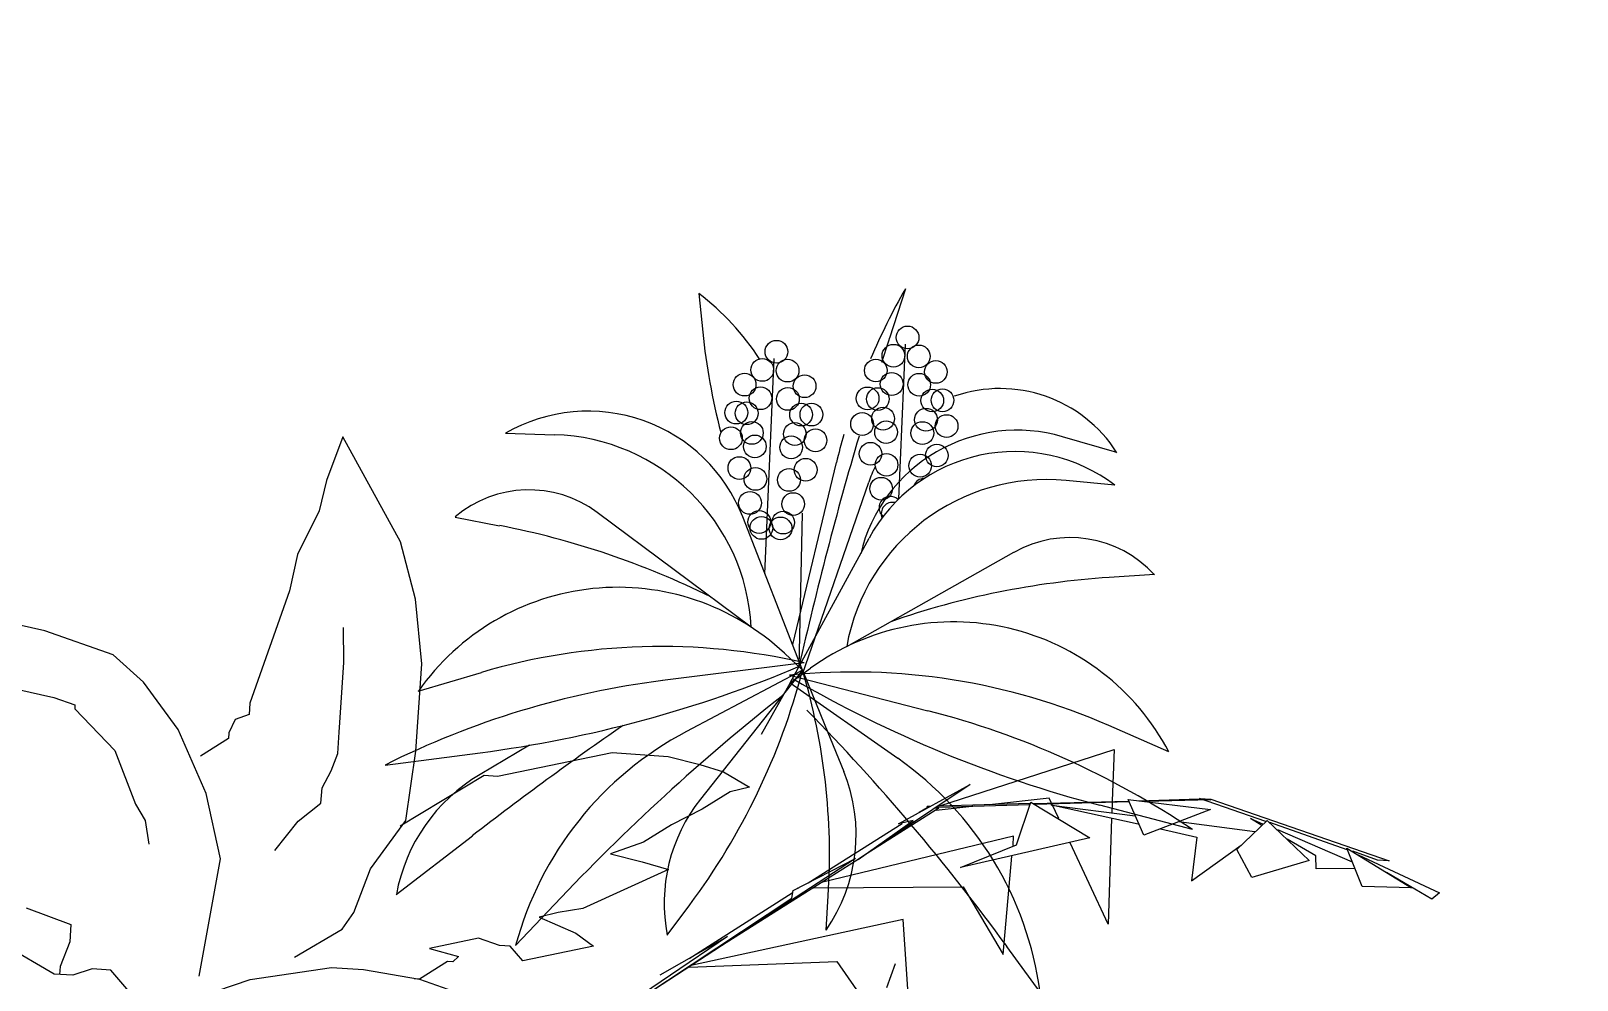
# Model space of a CAD drawing. Header units: millimetres. Extents: x 118878 to 201916, y 10986 to 20993.
# Drawn here: x 184452 to 184565.4, y 13914.4 to 13984.1 of the extents above; entities that cross this region are included whole.
import ezdxf

# ---------------------------------------------------------------- set-up
doc = ezdxf.new("R2010")
doc.units = ezdxf.units.MM
doc.header["$LTSCALE"] = 100
for name, color, linetype in [('3', 3, 'Continuous'), ('HA', 1, 'Continuous'), ('TREE', 83, 'Continuous')]:
    doc.layers.add(name, color=color, linetype=linetype)
doc.styles.add('1', font='romans.shx')
doc.dimstyles.new('100', dxfattribs={"dimtxt": 20, "dimasz": 10, "dimexe": 0, "dimexo": 0, "dimgap": 5, "dimtad": 0, "dimdec": 0, "dimzin": 0, "dimdsep": 46, "dimtxsty": '1', "dimblk": 'ARCHTICK', "dimcen": 0, "dimclrd": 8, "dimclre": 8, "dimclrt": 2, "dimadec": 0, "dimazin": 0, "dimtfac": 1, "dimtdec": 0, "dimtofl": 0, "dimtmove": 2, "dimatfit": 3, "dimldrblk": 'ARCHTICK', "dimfxl": 1, "dimtolj": 1, "dimtzin": 0, "dimarcsym": 0})

# ---------------------------------------------------------------- blocks, each defined once
blk = doc.blocks.new('A$C500044CD')
at = {"layer": 'TREE'}
for p, q in [((2.9438, 1.6139), (2.9328, 1.571)), ((2.7674, 1.5989), (2.7729, 1.566)), ((2.9495, 1.4339), (2.9468, 1.5667)), ((2.8391, 1.3627), (2.8354, 1.5474)), ((3.1336, 1.4853), (3.0861, 1.496)), ((2.6096, 1.4688), (2.6516, 1.4702)), ((2.8667, 1.3036), (2.8942, 1.4617)), ((3.1336, 1.4574), (3.0917, 1.4588)), ((2.4708, 1.457), (2.4591, 1.4188)), ((2.5256, 1.3702), (2.4708, 1.457)), ((2.8766, 1.2789), (2.9229, 1.4467)), ((2.4591, 1.4188), (2.4544, 1.3922)), ((2.8303, 1.3163), (2.6924, 1.4059)), ((2.8765, 1.2821), (2.817, 1.4102)), ((2.8733, 1.2848), (2.8679, 1.4166)), ((2.4544, 1.3922), (2.4382, 1.3539)), ((2.571, 1.3944), (2.6096, 1.3894)), ((2.8667, 1.2707), (2.9263, 1.3988)), ((2.913, 1.3048), (3.0509, 1.3945)), ((3.1722, 1.383), (3.1336, 1.378)), ((2.5415, 1.3219), (2.5256, 1.3702)), ((2.4382, 1.3539), (2.4335, 1.3223)), ((2.4335, 1.3223), (2.4055, 1.2242)), ((2.5505, 1.267), (2.5415, 1.3219)), ((2.4838, 1.2639), (2.4816, 1.2939)), ((2.8776, 1.2886), (2.7574, 1.2657)), ((2.8765, 1.2821), (2.86, 1.2958)), ((2.8765, 1.2821), (2.7806, 1.2235)), ((2.8765, 1.2821), (2.7961, 1.1663)), ((2.8656, 1.2772), (2.9858, 1.2543)), ((2.8667, 1.2707), (2.8832, 1.2843)), ((2.8765, 1.2821), (2.8986, 1.2364)), ((2.4836, 1.2123), (2.4838, 1.2639)), ((2.549, 1.2435), (2.602, 1.2629)), ((2.5502, 1.1921), (2.5505, 1.267)), ((2.8667, 1.2707), (2.8446, 1.225)), ((2.8667, 1.2707), (2.9627, 1.2121)), ((3.1943, 1.2321), (3.1413, 1.2514)), ((2.8986, 1.2364), (2.9173, 1.1977)), ((2.4055, 1.2242), (2.4055, 1.2143)), ((3.0012, 1.1736), (3.1472, 1.2312)), ((3.1472, 1.2312), (3.1484, 1.1872)), ((2.394, 1.2093), (2.3893, 1.1977)), ((2.4055, 1.2143), (2.394, 1.2093)), ((2.4836, 1.204), (2.4836, 1.2123)), ((2.3893, 1.1927), (2.3662, 1.1761)), ((2.3893, 1.1977), (2.3893, 1.1927)), ((2.3893, 1.1927), (2.3893, 1.1927)), ((2.4835, 1.1857), (2.4836, 1.204)), ((2.5247, 1.1785), (2.6052, 1.1942)), ((2.6469, 1.2032), (2.6063, 1.1756)), ((2.6213, 1.1751), (2.718, 1.2014)), ((2.718, 1.2014), (2.7662, 1.2012)), ((2.7662, 1.2012), (2.7938, 1.1961)), ((2.7938, 1.1961), (2.8144, 1.191)), ((3.026, 1.1936), (2.9344, 1.1232)), ((2.9668, 1.156), (3.026, 1.1936)), ((3.1712, 1.1888), (3.2228, 1.1936)), ((3.2328, 1.1936), (3.1772, 1.1884)), ((3.2228, 1.194), (3.2328, 1.194)), ((3.2808, 1.178), (3.2228, 1.194)), ((3.2228, 1.1936), (3.2328, 1.1936)), ((3.2328, 1.194), (3.3884, 1.1508)), ((2.4788, 1.1707), (2.4835, 1.1857)), ((2.5453, 1.1322), (2.5502, 1.1921)), ((2.8144, 1.191), (2.8374, 1.1793)), ((2.8374, 1.1793), (2.8213, 1.1744)), ((3.078, 1.1804), (3, 1.1732)), ((3.0004, 1.1724), (3.078, 1.1796)), ((3.0944, 1.186), (3.0436, 1.1772)), ((3.0688, 1.1444), (3.0788, 1.1816)), ((3.078, 1.1796), (3.078, 1.1804)), ((3.0788, 1.1816), (3.1312, 1.1544)), ((3.0812, 1.1808), (3.1624, 1.188)), ((3.1628, 1.1872), (3.0828, 1.18)), ((3.0964, 1.1824), (3.0944, 1.186)), ((3.0968, 1.1804), (3.0964, 1.1824)), ((3.0972, 1.1808), (3.0968, 1.1804)), ((3.0968, 1.1804), (3.1688, 1.1756)), ((3.172, 1.1688), (3.0968, 1.1804)), ((3.1036, 1.1692), (3.0972, 1.1808)), ((3.2185, 1.167), (3.138, 1.1828)), ((3.1484, 1.1872), (3.1484, 1.1856)), ((3.1484, 1.1856), (3.1488, 1.1772)), ((3.162, 1.1892), (3.2328, 1.1852)), ((3.1772, 1.1596), (3.162, 1.1892)), ((3.1624, 1.188), (3.1628, 1.1872)), ((3.2328, 1.1852), (3.1772, 1.1596)), ((3.2676, 1.1796), (3.2788, 1.1756)), ((3.2776, 1.1744), (3.2676, 1.1796)), ((2.3662, 1.1761), (2.3662, 1.1761)), ((2.4719, 1.1557), (2.4788, 1.1707)), ((2.5407, 1.1272), (2.6098, 1.1752)), ((2.6098, 1.1752), (2.6213, 1.1751)), ((2.6098, 1.1752), (2.6098, 1.1752)), ((2.8213, 1.1744), (2.7982, 1.1578)), ((3.0004, 1.1716), (2.9416, 1.1288)), ((2.984, 1.1672), (2.9904, 1.1716)), ((2.9904, 1.1724), (2.9928, 1.1728)), ((2.9908, 1.1716), (2.9904, 1.1724)), ((2.9924, 1.1724), (2.9904, 1.1724)), ((2.9904, 1.1716), (2.9908, 1.1716)), ((2.9928, 1.1728), (2.9924, 1.1724)), ((2.9976, 1.1716), (3.0004, 1.1716)), ((3.0312, 1.1752), (2.9984, 1.1696)), ((2.9988, 1.1724), (3.0004, 1.1724)), ((3.1488, 1.172), (3.1516, 1.0816)), ((3.1912, 1.166), (3.2228, 1.1608)), ((3.272, 1.1684), (3.2064, 1.1728)), ((3.2576, 1.1524), (3.282, 1.1788)), ((3.2788, 1.1756), (3.2776, 1.1744)), ((3.282, 1.1788), (3.32, 1.1468)), ((3.352, 1.158), (3.2844, 1.1772)), ((3.2912, 1.1716), (3.3568, 1.148)), ((2.4718, 1.1424), (2.4719, 1.1557)), ((2.7982, 1.1578), (2.7729, 1.1429)), ((2.8928, 1.1008), (2.97, 1.1564)), ((2.9344, 1.1232), (2.9792, 1.1596)), ((2.9792, 1.1596), (2.9668, 1.156)), ((3.1312, 1.1544), (3.0224, 1.122)), ((3.2228, 1.1608), (3.2204, 1.1232)), ((3.2204, 1.1232), (3.2612, 1.1564)), ((3.3256, 1.1512), (3.3, 1.164)), ((3.3516, 1.1596), (3.4092, 1.1292)), ((3.3668, 1.1276), (3.3516, 1.1596)), ((3.3784, 1.1508), (3.3568, 1.1572)), ((3.3616, 1.1544), (3.4332, 1.1264)), ((2.4534, 1.1259), (2.4718, 1.1424)), ((2.7729, 1.1429), (2.7498, 1.1264)), ((3.066, 1.1516), (2.9052, 1.102)), ((3.0224, 1.122), (3.0688, 1.1444)), ((3.066, 1.1436), (3.066, 1.1516)), ((3.1516, 1.0816), (3.1148, 1.1492)), ((3.272, 1.1292), (3.2576, 1.1524)), ((3.32, 1.1468), (3.272, 1.1292)), ((3.3264, 1.14), (3.3256, 1.1512)), ((3.3592, 1.1424), (3.3264, 1.14)), ((3.3884, 1.1508), (3.3784, 1.1508)), ((3.4272, 1.1204), (3.3868, 1.1408)), ((2.5176, 1.089), (2.5453, 1.1322)), ((2.7498, 1.1264), (2.7222, 1.1148)), ((3.0636, 1.05), (3.0656, 1.1344)), ((3.4092, 1.1292), (3.3668, 1.1276)), ((3.4332, 1.1264), (3.4272, 1.1204)), ((2.4349, 1.0993), (2.4534, 1.1259)), ((2.5412, 1.0683), (2.6031, 1.1227)), ((2.932, 1.124), (2.7216, 0.9672)), ((2.7222, 1.1148), (2.7498, 1.1097)), ((2.7222, 1.1148), (2.7222, 1.1148)), ((2.9372, 1.1256), (2.8124, 1.0352)), ((2.8804, 1.0932), (2.932, 1.124)), ((2.7727, 1.1046), (2.7014, 1.0666)), ((2.7498, 1.1097), (2.7727, 1.1046)), ((2.8976, 1.0968), (3.0256, 1.1056)), ((3.0256, 1.1056), (3.0636, 1.05)), ((2.5059, 1.0508), (2.5176, 1.089)), ((2.7216, 0.9672), (2.8796, 1.0868)), ((2.7952, 1.0296), (2.8796, 1.0912)), ((2.8796, 1.0868), (2.8804, 1.0932)), ((2.884, 1.0956), (2.8852, 1.096)), ((2.8844, 1.0956), (2.884, 1.0956)), ((2.8852, 1.096), (2.8844, 1.0956)), ((2.9107, 1.0612), (2.9107, 1.0905)), ((2.7751, 1.0483), (2.7927, 1.0755)), ((2.976, 1.0744), (2.7984, 1.024)), ((2.9928, 0.9452), (2.976, 1.0744)), ((2.646, 1.0311), (2.6769, 1.0683)), ((2.6806, 1.0617), (2.6645, 1.0568)), ((2.7014, 1.0666), (2.6806, 1.0617)), ((2.4967, 1.0358), (2.5059, 1.0508)), ((2.6645, 1.0568), (2.6967, 1.045)), ((2.8268, 1.0504), (2.6708, 0.93)), ((2.7712, 1.014), (2.8268, 1.0504)), ((3.0972, 1.0197), (3.0663, 1.0569)), ((2.4575, 1.0093), (2.4967, 1.0358)), ((2.6139, 1.0354), (2.5725, 1.0239)), ((2.6323, 1.0303), (2.6139, 1.0354)), ((2.7127, 1.035), (2.6529, 1.0186)), ((2.6967, 1.045), (2.7127, 1.035)), ((2.7956, 1.022), (2.9216, 1.0348)), ((2.9216, 1.0348), (2.9928, 0.9452)), ((2.5725, 1.0239), (2.5977, 1.0188)), ((2.5725, 1.0239), (2.5725, 1.0239)), ((2.6415, 1.0303), (2.6323, 1.0303)), ((2.6529, 1.0186), (2.6415, 1.0303)), ((2.5885, 1.0138), (2.5655, 0.9973)), ((2.5931, 1.0138), (2.5885, 1.0138)), ((2.5977, 1.0188), (2.5931, 1.0138)), ((2.4207, 0.9878), (2.4897, 1.0025)), ((2.4897, 1.0025), (2.5172, 1.0024)), ((2.5172, 1.0024), (2.5655, 0.9973)), ((2.5655, 0.9973), (2.5609, 0.9973)), ((2.5655, 0.9973), (2.6252, 0.9804)), ((2.393, 0.9763), (2.4207, 0.9878))]:
    blk.add_line(p, q, dxfattribs=at)
at = {"layer": 'TREE', "linetype": 'Continuous'}
blk.add_line((2.9715, 1.0362), (2.9655, 1.015), dxfattribs=at)
at = {"layer": 'TREE'}
for points in [[(2.377, 0.988), (2.3889, 1.0895), (2.373, 1.1445), (2.3457, 1.1978), (2.3136, 1.2363), (2.2861, 1.258), (2.2264, 1.2749), (2.1943, 1.28)], [(2.2255, 1.0369), (2.2645, 1.0251), (2.2645, 1.0201), (2.2645, 1.0101), (2.2575, 0.9885), (2.2575, 0.9818)], [(2.2056, 1.2234), (2.2377, 1.2182), (2.2561, 1.2132), (2.2561, 1.2098), (2.2927, 1.1764), (2.3132, 1.1314), (2.3224, 1.118), (2.3269, 1.0981)], [(2.3286, 0.9599), (2.3012, 0.9883), (2.2851, 0.9884), (2.269, 0.9818), (2.269, 0.9818), (2.2529, 0.9818), (2.2093, 1.0036)]]:
    blk.add_lwpolyline(points, dxfattribs=at)
for centre in [(2.9483, 1.5725), (2.9372, 1.5561), (2.9589, 1.5569), (2.8369, 1.5532), (2.9229, 1.5425), (2.9743, 1.5445), (2.8258, 1.5368), (2.8475, 1.5376), (2.9372, 1.5318), (2.9608, 1.5327), (2.8115, 1.5233), (2.8629, 1.5252), (2.9174, 1.5182), (2.9262, 1.5182), (2.9728, 1.5199), (2.9816, 1.5206), (2.8258, 1.5125), (2.8493, 1.5134), (2.8702, 1.5013), (2.9317, 1.5017), (2.9685, 1.5031), (2.8059, 1.4989), (2.8148, 1.4989), (2.8614, 1.5007), (2.9141, 1.496), (2.935, 1.4903), (2.9661, 1.4915), (2.9865, 1.4988), (2.8027, 1.4767), (2.8203, 1.4824), (2.8571, 1.4838), (2.8751, 1.4795), (2.8236, 1.471), (2.8547, 1.4722), (2.9229, 1.471), (2.9372, 1.4624), (2.966, 1.4635), (2.9797, 1.4731), (2.8115, 1.4517), (2.8683, 1.4538), (2.8258, 1.4432), (2.8546, 1.4442), (2.9339, 1.4417), (2.8225, 1.4224), (2.8595, 1.4238), (2.8314, 1.4066), (2.8336, 1.4017), (2.85, 1.4023), (2.8519, 1.4074)]:
    blk.add_circle(centre, 0.00973, dxfattribs=at)
for centre, radius, start, end in [((3.4502, 1.3647), 0.5644, 153.7993, 160.5975), ((2.6404, 1.4101), 0.2275, 36.6033, 56.0781), ((3.3351, 1.6594), 0.57, 189.4277, 198.2409), ((6.0433, 0.7745), 3.2109, 165.6364, 166.0311), ((3.0376, 1.415), 0.119, 36.1971, 112.8265), ((3.0557, 1.3616), 0.1378, 77.2438, 170.2154), ((2.6881, 1.3502), 0.1422, 24.9387, 123.4889), ((6.0433, 0.7745), 3.2109, 167.2076, 170.8544), ((3.4502, 1.3647), 0.5644, 167.6008, 170.1088), ((3.0552, 1.3388), 0.1422, 56.5111, 155.0613), ((2.6574, 1.2963), 0.174, 6.5848, 91.9287), ((3.0858, 1.2849), 0.174, 88.0713, 173.4152), ((3.0376, 1.415), 0.119, 157.439, 164.5742), ((2.9709, 1.4431), 0.00973, 94.2767, 163.6277), ((2.9428, 1.4259), 0.00973, 50.1844, 234.2853), ((2.6389, 1.3237), 0.0981, 56.9776, 133.8292), ((2.945, 1.4209), 0.00973, 80.7964, 205.8226), ((3.1043, 1.3122), 0.0981, 46.1708, 123.0224), ((2.5189, 0.6845), 0.7108, 67.2265, 82.6621), ((3.2244, 0.6731), 0.7108, 97.3379, 112.7735), ((2.7272, 1.1348), 0.2087, 50.4679, 148.5998), ((3.0161, 1.1234), 0.2087, 31.4002, 129.5321), ((2.7887, 0.7511), 0.5448, 80.6079, 110.0524), ((2.4031, 2.2292), 1.0546, 281.0492, 296.5406), ((2.301, 1.3951), 0.5865, 326.9716, 348.8926), ((2.9545, 0.7397), 0.5448, 69.9476, 99.3921), ((3.3402, 2.2178), 1.0546, 243.4594, 258.9508), ((2.3565, 1.0905), 0.5542, 360, 20.2316), ((2.8946, 0.5458), 0.7329, 100.7856, 120.3099), ((4.073, -0.0904), 1.8143, 131.9195, 140.3062), ((1.6703, -0.1018), 1.8143, 39.6938, 48.0805), ((2.8487, 0.5344), 0.7329, 59.6901, 79.2144), ((4.6785, -1.2389), 3.144, 128.3919, 131.3106), ((2.9334, 0.9734), 0.2931, 121.4251, 168.635), ((2.8098, 0.9619), 0.2931, 11.365, 58.5749), ((2.7885, 1.1355), 0.143, 328.6836, 25.7908), ((2.6914, 1.0506), 0.1512, 124.2497, 173.2554), ((2.9139, 1.0845), 0.1434, 145.2102, 194.6209)]:
    blk.add_arc(centre, radius, start, end, dxfattribs=at)
blk = doc.blocks.new('_ArchTick')
at = {"color": 0, "linetype": 'ByBlock', "const_width": 0.15}
blk.add_lwpolyline([(-0.5, -0.5), (0.5, 0.5)], dxfattribs=at)

msp = doc.modelspace()

# ---------------------------------------------------------------- block references
at = {"layer": 'HA', "color": 1, "ltscale": 0.1, "xscale": 85.61280000539743, "yscale": 85.61280000539743, "zscale": 85.61280000539743, "rotation": 356.3768169863728}
msp.add_blockref('A$C500044CD', (184255.87, 13843.16), dxfattribs=at)

# ---------------------------------------------------------------- leaders
at = {"layer": '3'}
msp.add_leader([(184440.24, 13285.2), (184440.24, 14060.16), (184909.3, 14060.16)], dimstyle='100', override={"dimasz": 20}, dxfattribs=at)

doc.saveas('drawing.dxf')
